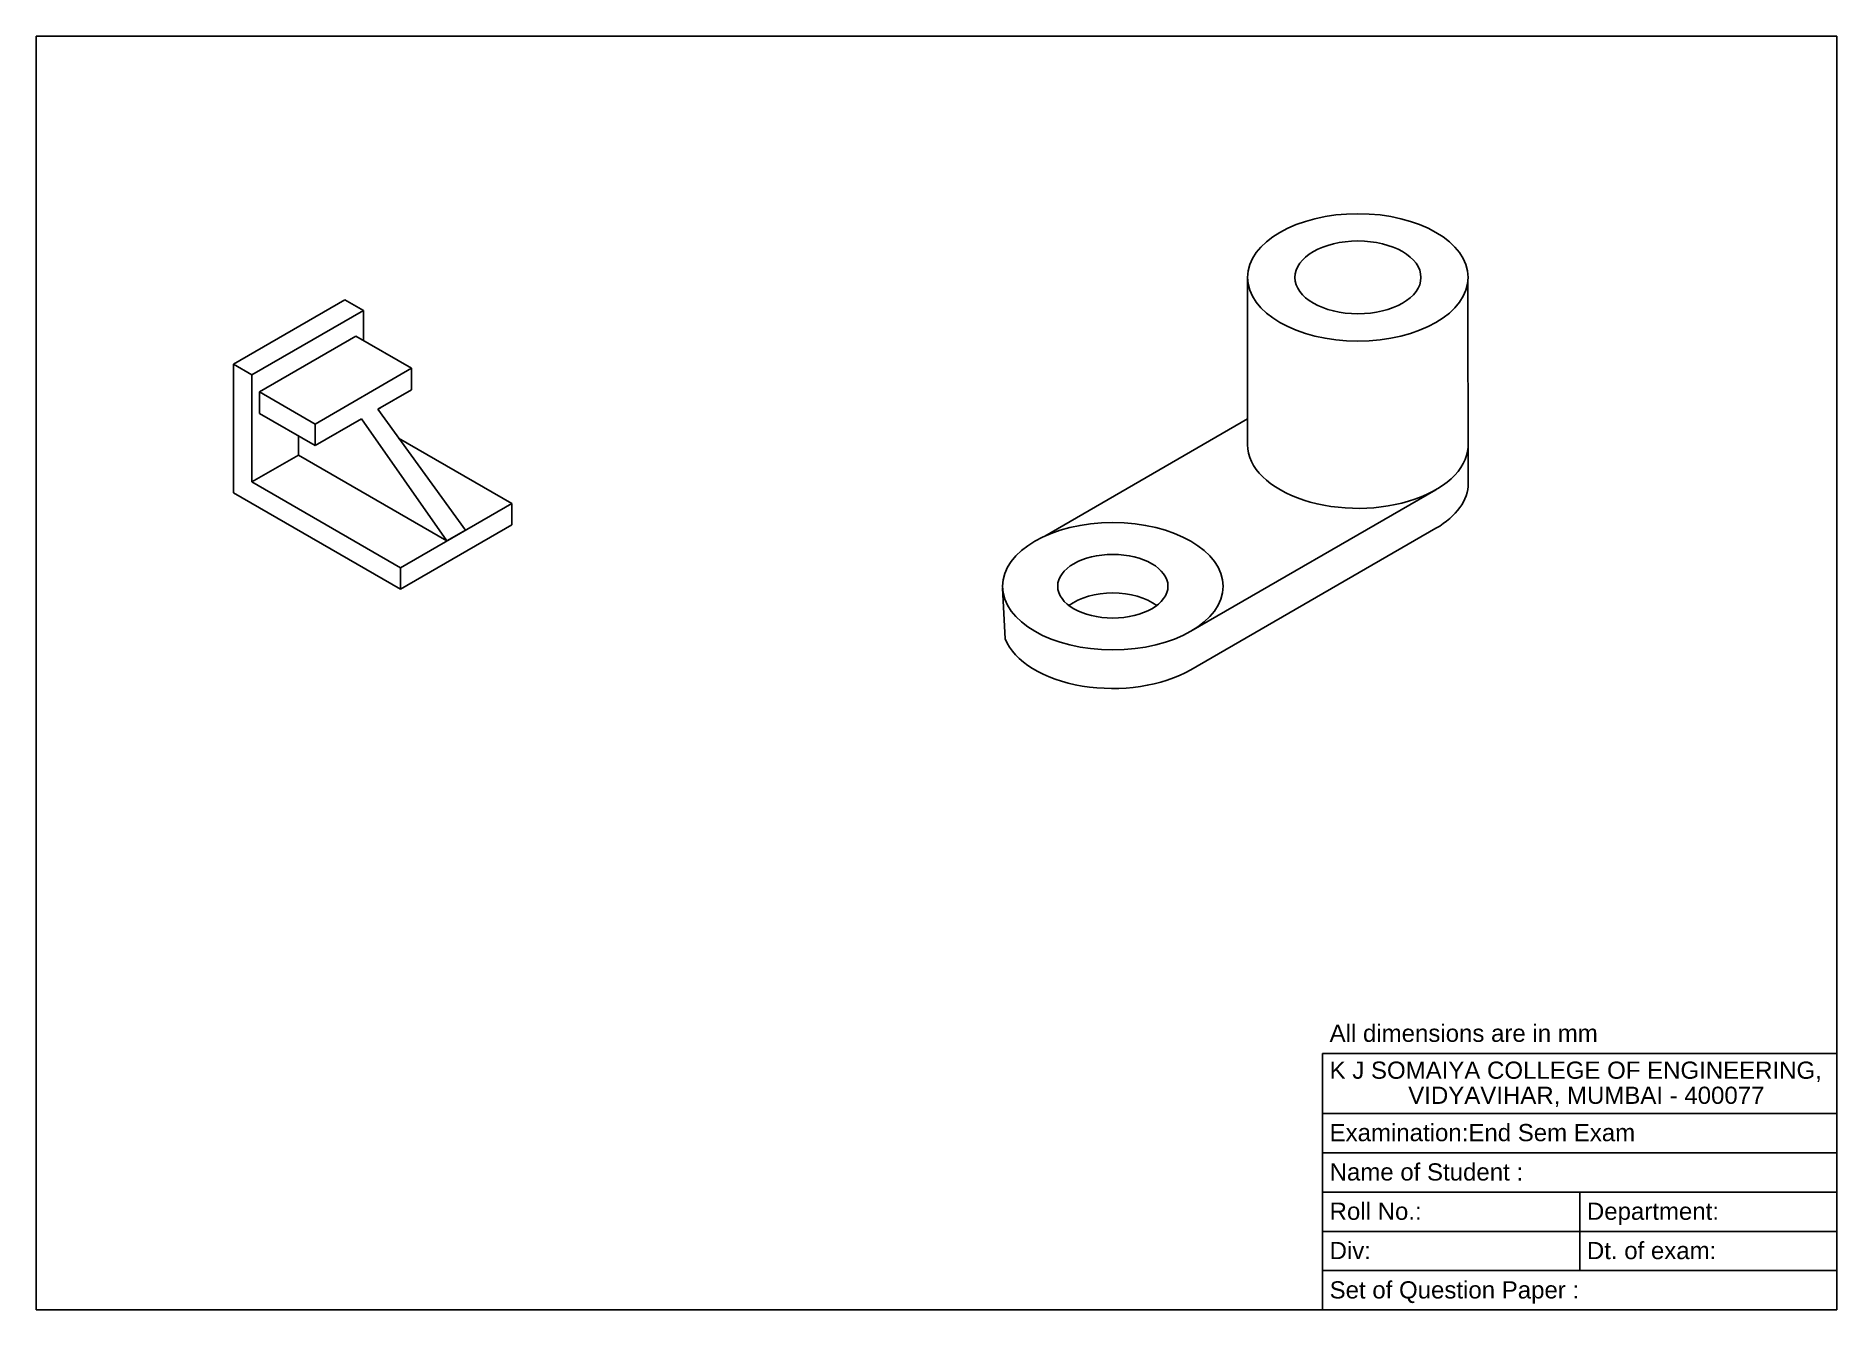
# Model space of a CAD drawing. Header units: millimetres. Extents: x 2670 to 3090, y 1870 to 2167.
import ezdxf

# ---------------------------------------------------------------- set-up
doc = ezdxf.new("R2010")
doc.units = ezdxf.units.MM
doc.styles.get("Standard").update_dxf_attribs({"font": 'arial.ttf'})

msp = doc.modelspace()

# ---------------------------------------------------------------- linework, layer by layer
for p, q in [((2670.18, 2167.19), (3090.18, 2167.19)), ((2670.18, 1870.19), (2670.18, 2167.19)), ((3090.18, 2167.19), (3090.18, 1870.19)), ((2952.74, 2071.92), (2952.74, 2110.92)), ((3004.18, 2062.93), (3004.12, 2109.92)), ((2716.21, 2090.72), (2742.19, 2105.72)), ((2742.19, 2105.72), (2746.52, 2103.22)), ((2720.54, 2088.22), (2746.52, 2103.22)), ((2746.52, 2103.22), (2746.52, 2096.22)), ((2722.27, 2084.22), (2744.79, 2097.22)), ((2744.79, 2097.22), (2757.78, 2089.72)), ((2716.21, 2060.72), (2716.21, 2090.72)), ((2716.21, 2090.72), (2720.54, 2088.22)), ((2720.54, 2088.22), (2720.54, 2063.22)), ((2735.26, 2076.72), (2757.78, 2089.72)), ((2757.78, 2089.72), (2757.78, 2084.72)), ((2720.54, 2078.22), (2720.54, 2083.22)), ((2722.27, 2084.22), (2722.27, 2079.22)), ((2722.27, 2084.22), (2735.26, 2076.72)), ((2749.89, 2080.16), (2757.78, 2084.72)), ((2722.27, 2079.22), (2735.26, 2071.72)), ((2749.89, 2080.16), (2750.41, 2080.47)), ((2770.33, 2051.97), (2749.89, 2080.16)), ((2720.54, 2063.22), (2720.54, 2078.22)), ((2735.26, 2071.72), (2746.08, 2077.97)), ((2735.26, 2071.72), (2746.08, 2077.97)), ((2735.26, 2071.72), (2746.08, 2077.97)), ((2735.26, 2076.72), (2735.26, 2071.72)), ((2766, 2049.47), (2746.08, 2077.97)), ((2905.48, 2050.62), (2952.74, 2077.91)), ((2731.36, 2069.47), (2731.36, 2073.97)), ((2754.74, 2073.47), (2781.16, 2058.22)), ((2720.54, 2063.22), (2731.36, 2069.47)), ((2766, 2049.47), (2731.36, 2069.47)), ((2720.54, 2063.22), (2720.54, 2063.22)), ((2720.54, 2063.22), (2755.18, 2043.22)), ((2755.18, 2038.22), (2716.21, 2060.72)), ((2755.18, 2043.22), (2781.16, 2058.22)), ((2781.16, 2058.22), (2781.16, 2053.22)), ((2939.49, 2028.42), (2996.65, 2061.42)), ((2755.18, 2038.22), (2781.16, 2053.22)), ((2770.33, 2051.97), (2766, 2049.47)), ((2768.17, 2050.72), (2770.33, 2051.97)), ((2939.49, 2019.42), (2996.65, 2052.42)), ((2755.18, 2043.22), (2755.18, 2038.22)), ((2896.23, 2026.62), (2895.6, 2038.46)), ((2970.18, 1930.01), (3090.18, 1930.01)), ((2970.18, 1870.19), (2970.18, 1930.01)), ((3090.18, 1925.19), (3090.18, 1870.19)), ((2970.18, 1916.02), (3090.18, 1916.02)), ((2970.18, 1906.86), (3090.18, 1906.86)), ((2970.18, 1897.69), (3090.18, 1897.69)), ((3030.18, 1897.69), (3030.18, 1879.36)), ((2970.18, 1888.52), (3090.18, 1888.52)), ((2970.18, 1879.36), (3090.18, 1879.36)), ((3090.18, 1870.19), (2670.18, 1870.19)), ((3090.18, 1870.19), (2970.18, 1870.19))]:
    msp.add_line(p, q)
for centre, major_axis in [((2978.46, 2110.92), (-25.72, 0)), ((2978.46, 2110.92), (-14.7, 0)), ((2921.3, 2038.92), (-25.72, 0)), ((2921.3, 2038.92), (-12.86, 0))]:
    msp.add_ellipse(centre, major_axis=major_axis, ratio=0.57735)
for centre, major_axis, start_param, end_param in [((2978.46, 2071.92), (-25.72, 0), 0, 3.171707), ((2978.46, 2062.92), (-25.72, 0), 8.63938, 9.425491), ((2921.3, 2029.92), (-12.86, 0), 3.79273, 5.632048), ((2921.3, 2029.92), (-25.72, 0), 6.507159, 8.63938)]:
    msp.add_ellipse(centre, major_axis=major_axis, ratio=0.57735, start_param=start_param, end_param=end_param)

# ---------------------------------------------------------------- texts
for s, height, p in [('All dimensions are in mm', 4.0079, (2971.86, 1932.7)), ('K J SOMAIYA COLLEGE OF ENGINEERING, ', 4.0079, (2971.86, 1924.09)), ('VIDYAVIHAR, MUMBAI - 400077', 4.0079, (2990.2, 1918.24)), ('Examination:End Sem Exam ', 4.0079, (2971.86, 1909.54)), ('Name of Student : ', 4.0079, (2971.86, 1900.37)), ('Roll No.: ', 4.008, (2971.86, 1891.21)), ('Department: ', 4.0079, (3031.86, 1891.21)), ('Div: ', 4.008, (2971.86, 1882.04)), ('Dt. of exam:', 4.0079, (3031.86, 1882.04)), ('Set of Question Paper : ', 4.0079, (2971.86, 1872.87))]:
    msp.add_text(s, height=height).set_placement(p)

doc.saveas('drawing.dxf')
